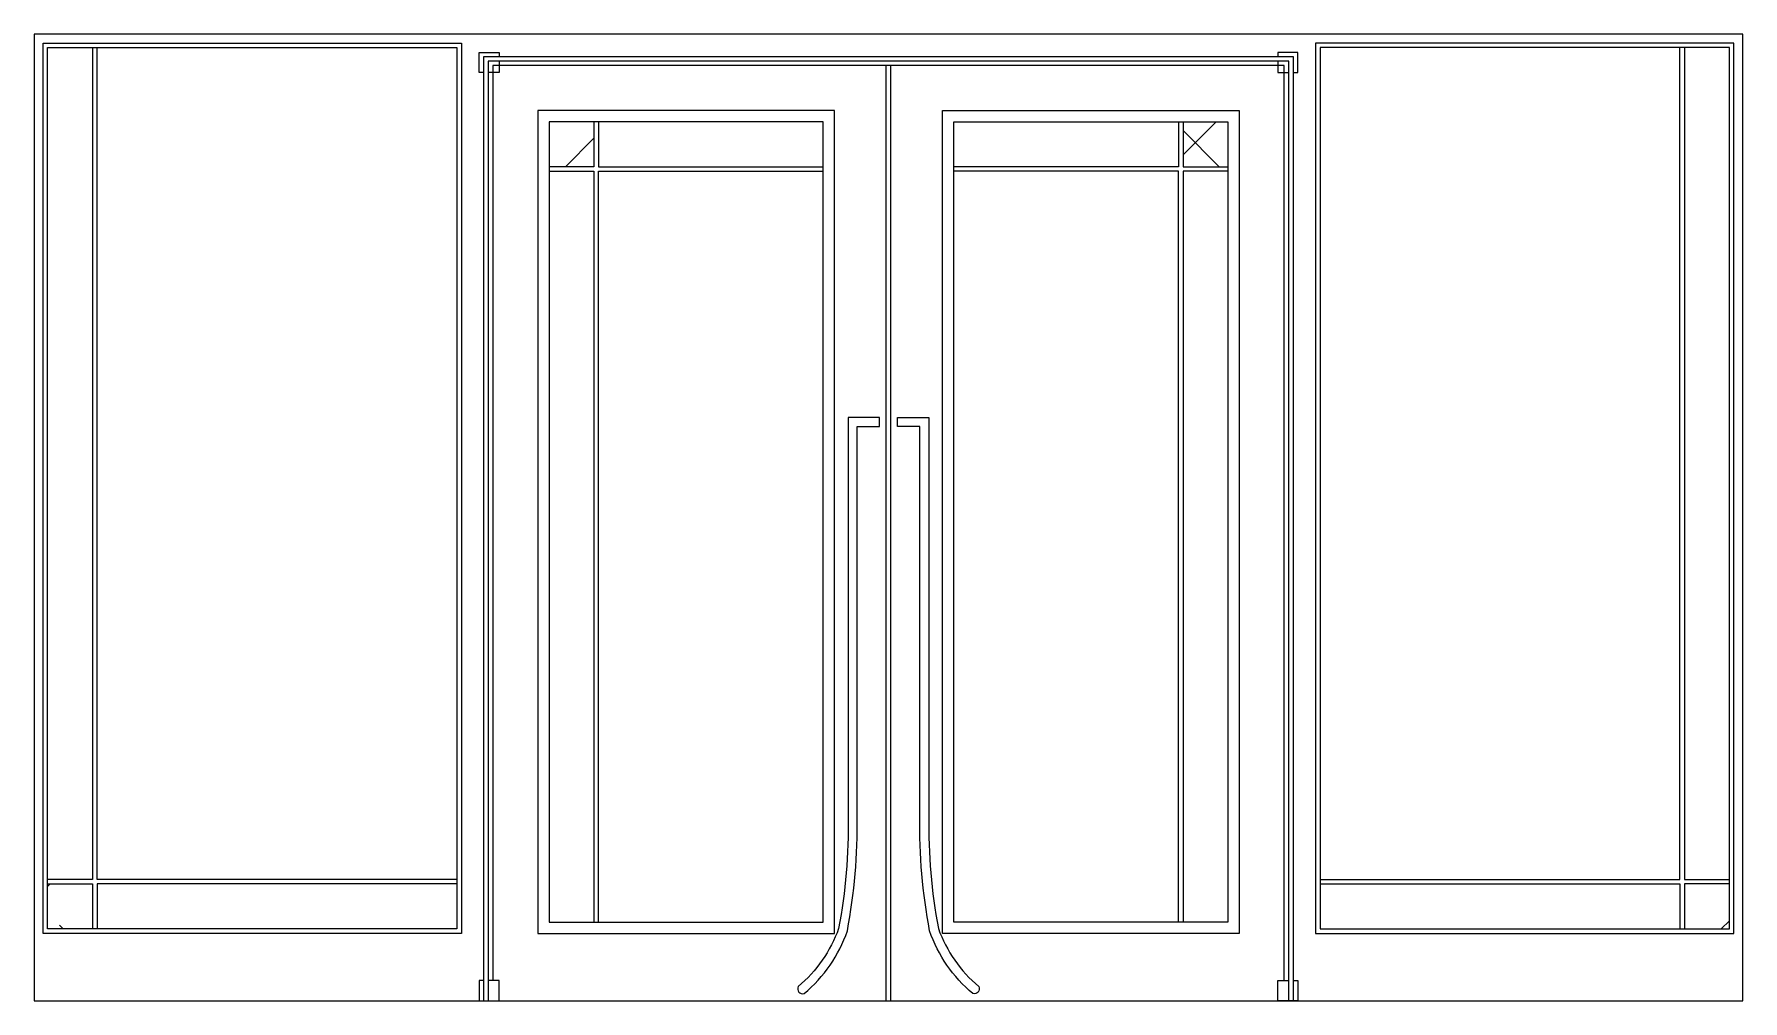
# Model space of a CAD drawing. Header units: metres. Extents: x 0 to 3800, y 0 to 2150.
import ezdxf

# ---------------------------------------------------------------- set-up
doc = ezdxf.new("R2010")
doc.units = ezdxf.units.M
for name, color, linetype in [('2', 2, 'Continuous'), ('3', 3, 'Continuous'), ('7', 7, 'Continuous'), ('BH', 3, 'Continuous')]:
    doc.layers.add(name, color=color, linetype=linetype)

msp = doc.modelspace()

# ---------------------------------------------------------------- hatches: boundary and pattern name
at = {"layer": '3'}
h = msp.add_hatch(dxfattribs=at)
h.set_pattern_fill('ANSI38', scale=50)
h.paths.add_polyline_path([(1245, 1955), (1145, 1955), (1145, 1855), (1245, 1855)])
h = msp.add_hatch(dxfattribs=at)
h.set_pattern_fill('ANSI38', scale=50)
h.paths.add_polyline_path([(2555, 1955), (2655, 1955), (2655, 1855), (2555, 1855)])
h = msp.add_hatch(dxfattribs=at)
h.set_pattern_fill('ANSI38', scale=50)
h.paths.add_polyline_path([(130, 260.06), (30, 260.06), (30, 160.06), (130, 160.06)])
h = msp.add_hatch(dxfattribs=at)
h.set_pattern_fill('ANSI38', scale=50)
h.paths.add_polyline_path([(3670, 260.06), (3770, 260.06), (3770, 160.06), (3670, 160.06)])
at = {"layer": 'BH'}
h = msp.add_hatch(dxfattribs=at)
h.set_pattern_fill('AR-RROOF', scale=1000)
h.paths.add_polyline_path([(940, 2120), (140, 2120), (140, 270.06), (940, 270.06)])
h.paths.add_polyline_path([(130, 2120), (30, 2120), (30, 270.06), (130, 270.06)])
h.paths.add_polyline_path([(940, 160.06), (940, 260.06), (140, 260.06), (140, 160.06)])
h = msp.add_hatch(dxfattribs=at)
h.set_pattern_fill('AR-RROOF', scale=1000)
h.paths.add_polyline_path([(3660, 2120), (2860, 2120), (2860, 270.06), (3660, 270.06)])
h.paths.add_polyline_path([(3770, 2120), (3670, 2120), (3670, 270.06), (3770, 270.06)])
h.paths.add_polyline_path([(3660, 160.06), (3660, 260.06), (2860, 260.06), (2860, 160.06)])
h = msp.add_hatch(dxfattribs=at)
h.set_pattern_fill('AR-RROOF', scale=1000)
h.paths.add_polyline_path([(1255, 1955), (1255, 1855), (1755, 1855), (1755, 1955)])
h.paths.add_polyline_path([(1145, 175), (1245, 175), (1245, 1845), (1145, 1845)])
h.paths.add_polyline_path([(1255, 175), (1755, 175), (1755, 1845), (1255, 1845)])
h = msp.add_hatch(dxfattribs=at)
h.set_pattern_fill('AR-RROOF', scale=1000)
h.paths.add_polyline_path([(2045, 175), (2545, 175), (2545, 1845), (2045, 1845)])
h.paths.add_polyline_path([(2555, 175), (2655, 175), (2655, 1845), (2555, 1845)])
h.paths.add_polyline_path([(2045, 1955), (2045, 1855), (2545, 1855), (2545, 1955)])

# ---------------------------------------------------------------- linework, layer by layer
msp.add_line((1895, 0), (1895, 2080))
for points in [[(950, 2130), (950, 150.06), (20, 150.06), (20, 2130)], [(2850, 2130), (2850, 150.06), (3780, 150.06), (3780, 2130)]]:
    msp.add_lwpolyline(points, close=True)
for points in [[(1000, 0), (1000, 2100), (2800, 2100), (2800, 0)], [(1780, 150), (1780, 1980), (1120, 1980), (1120, 150), (1780, 150)], [(2020, 150), (2020, 1980), (2680, 1980), (2680, 150), (2020, 150)], [(1145, 175), (1755, 175), (1755, 1955), (1145, 1955), (1145, 175)], [(2655, 175), (2045, 175), (2045, 1955), (2655, 1955), (2655, 175)], [(1120, 874.58), (1120, 872.1)]]:
    msp.add_lwpolyline(points)
at = {"layer": '2'}
msp.add_line((0, 0), (3800, 0), dxfattribs=at)
at = {"layer": '3'}
msp.add_line((1905, 0), (1905, 2080), dxfattribs=at)
for points in [[(2790, 0), (2790, 2090), (1010, 2090), (1010, 0)], [(2780, 45), (2780, 2080), (1020, 2080), (1020, 45)], [(1245, 1955), (1245, 1855), (1145, 1855)], [(1255, 1955), (1255, 1855), (1755, 1855)], [(2545, 1955), (2545, 1855), (2045, 1855)], [(2555, 1955), (2555, 1855), (2655, 1855)], [(1145, 1845), (1245, 1845), (1245, 175)], [(1255, 175), (1255, 1845), (1755, 1845)], [(2545, 175), (2545, 1845), (2045, 1845)], [(2655, 1845), (2555, 1845), (2555, 175)]]:
    msp.add_lwpolyline(points, dxfattribs=at)
at = {"layer": '7'}
for p, q in [((3800, 2150), (0, 2150)), ((0, 2150), (0, 0)), ((3800, 0), (3800, 2150))]:
    msp.add_line(p, q, dxfattribs=at)
for points in [[(1000, 2064.54), (989.46, 2064.54), (989.46, 2109.54), (1034.46, 2109.54), (1034.46, 2100)], [(1034.46, 2090), (1034.46, 2064.54), (1010, 2064.54)], [(2800, 2064.54), (2810.54, 2064.54), (2810.54, 2109.54), (2765.54, 2109.54), (2765.54, 2100)], [(2765.54, 2090), (2765.54, 2064.54), (2790, 2064.54)], [(1000, 45), (989.46, 45), (989.46, 0), (1034.46, 0), (1034.46, 45), (1010, 45)], [(2800, 45), (2810.54, 45), (2810.54, 0), (2765.54, 0), (2765.54, 45), (2790, 45)]]:
    msp.add_lwpolyline(points, dxfattribs=at)
for points in [[(1879.95, 1297.59), (1810.24, 1297.59), (1810.24, 410.06, -0.05), (1789.13, 160.76, -0.13), (1699.35, 31.6, 0.68), (1712.2, 16.27, 0.14), (1808.5, 155.55, 0.05), (1830.24, 410.24), (1830.24, 1277.59), (1879.95, 1277.59)], [(1920.05, 1297.59), (1989.76, 1297.59), (1989.76, 410.06, 0.05), (2010.87, 160.76, 0.13), (2100.65, 31.6, -0.68), (2087.8, 16.27, -0.14), (1991.5, 155.55, -0.05), (1969.76, 410.24), (1969.76, 1277.59), (1920.05, 1277.59)]]:
    msp.add_lwpolyline(points, format="xyb", close=True, dxfattribs=at)
at = {"layer": 'BH'}
for points in [[(940, 2120), (940, 160.06), (30, 160.06), (30, 2120)], [(2860, 2120), (2860, 160.06), (3770, 160.06), (3770, 2120)]]:
    msp.add_lwpolyline(points, close=True, dxfattribs=at)
for points in [[(130, 2120), (130, 270.06), (30, 270.06)], [(940, 270.06), (140, 270.06), (140, 2120)], [(2860, 270.06), (3660, 270.06), (3660, 2120)], [(3670, 2120), (3670, 270.06), (3770, 270.06)], [(30, 260.06), (130, 260.06), (130, 160.06)], [(940, 260.06), (140, 260.06), (140, 160.06)], [(2860, 260.06), (3660, 260.06), (3660, 160.06)], [(3770, 260.06), (3670, 260.06), (3670, 160.06)]]:
    msp.add_lwpolyline(points, dxfattribs=at)

doc.saveas('drawing.dxf')
